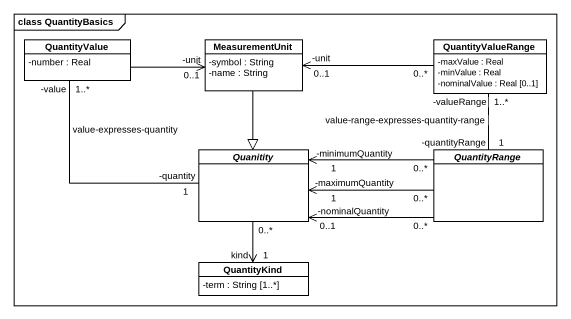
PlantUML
@startuml
mainframe class QuantityBasics
hide circle
hide empty members
skinparam classAttributeIconSize 0
class QuantityValue {
  -number : Real
}
class MeasurementUnit {
  -symbol : String
  -name : String
}
class QuantityValueRange {
  -maxValue : Real
  -minValue : Real
  -nominalValue : Real [0..1]
}
abstract class Quanitity
abstract class QuantityRange
class QuantityKind {
  -term : String [1..*]
}
MeasurementUnit "-unit\n0..1" <-left- QuantityValue
MeasurementUnit --|> Quanitity
QuantityValueRange "0..*" -left-> "-unit\n0..1" MeasurementUnit
QuantityValueRange "-valueRange\n1..*" -- "-quantityRange\n1" QuantityRange : value-range-expresses-quantity-range
Quanitity "-quantity\n1" -up- "-value\n1..*" QuantityValue : value-expresses-quantity
Quanitity "0..*" --> "kind\n1" QuantityKind
QuantityRange "0..*" -left-> "-minimumQuantity\n1" Quanitity
QuantityRange "0..*" -left-> "-maximumQuantity\n1" Quanitity
QuantityRange "0..*" -left-> "-nominalQuantity\n0..1" Quanitity
@enduml
